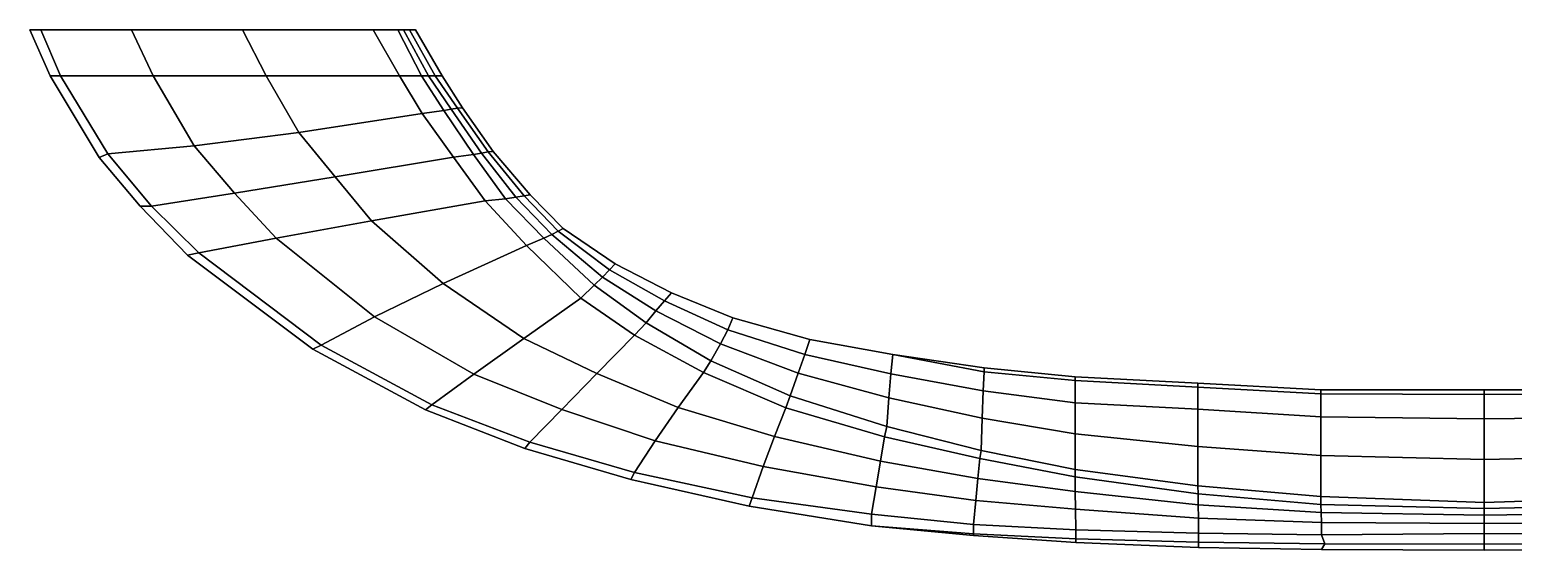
# Model space of a CAD drawing. Extents: x -77 to 78, y -28 to 0.
# Drawn here: x -77 to 1.8, y -27.6 to 0 of the extents above; entities that cross this region are included whole.
import ezdxf

# ---------------------------------------------------------------- set-up
doc = ezdxf.new("R2010")
doc.units = 0
doc.layers.add('METAL', color=5, linetype='CONTINUOUS')

msp = doc.modelspace()

# ---------------------------------------------------------------- meshes
at = {"layer": 'METAL'}
mesh = msp.add_polyface(dxfattribs=at)
corners = [(-76.41, -0.006, 0.828), (-69.984, 0, 1.883), (-69.984, -0.006, 0.828), (-68.735, 0, 2.433), (-64.99, 0, 2.965), (-58.747, 0, 3.48), (-77, -0.006, 0.286), (-75.907, -2.459, 0.32), (-75.366, -2.459, 0.828), (-76.41, -0.006, 0.828), (-73.307, -6.79, 0.307), (-72.856, -6.595, 0.891), (-71.136, -9.368, 0.336), (-70.523, -9.368, 0.978), (-70.125, -0.006, 0.286), (-77, -0.006, 0.286), (-68.61, -11.968, 0.365), (-68.015, -11.842, 1.065), (-75.907, -2.459, 0.129), (-75.907, -2.459, 0.018), (-73.307, -6.79, 0.018), (-73.307, -6.79, 0.113), (-71.136, -9.368, 0.018), (-71.136, -9.368, 0.123), (-68.61, -11.968, 0.132), (-68.61, -11.968, 0.018), (-61.955, -16.972, 0.018), (-61.955, -16.972, 0.192), (-77, -0.006, 0.286), (-77, -0.006, 0.106), (-75.907, -2.459, 0.32), (-73.307, -6.79, 0.307), (-71.136, -9.368, 0.336), (-68.61, -11.968, 0.365), (-61.955, -16.972, 0.558), (-70.125, -0.006, 0.106), (-77, -0.006, 0.106), (-71.591, -0.006, 2.353), (-70.448, -2.459, 2.336), (-64.447, -2.459, 3.533), (-65.704, -0.006, 3.57), (-71.591, -0.006, 2.353), (-75.366, -2.459, 0.828), (-76.41, -0.006, 0.828), (-68.264, -6.171, 2.386), (-62.697, -5.457, 3.569), (-72.856, -6.595, 0.891), (-68.015, -11.842, 1.065), (-63.911, -11.076, 2.519), (-66.127, -8.69, 2.453), (-70.523, -9.368, 0.978), (-65.704, -0.006, 3.57), (-77, -0.006, 0.018), (-70.125, -0.006, 0.018), (-77, -0.006, 0.018), (-76.41, -0.006, -0.793), (-69.984, -0.006, -0.793), (-69.984, 0, -1.847), (-64.99, 0, -2.93), (-68.735, 0, -2.398), (-58.747, 0, -3.444), (-77, -0.006, -0.251), (-76.41, -0.006, -0.793), (-75.366, -2.459, -0.793), (-75.907, -2.459, -0.285), (-72.856, -6.595, -0.855), (-73.307, -6.79, -0.271), (-70.523, -9.368, -0.942), (-71.136, -9.368, -0.3), (-70.125, -0.006, -0.251), (-77, -0.006, -0.251), (-68.015, -11.842, -1.029), (-68.61, -11.968, -0.329), (-75.907, -2.459, -0.093), (-73.307, -6.79, -0.077), (-71.136, -9.368, -0.087), (-68.61, -11.968, -0.097), (-61.955, -16.972, -0.156), (-77, -0.006, -0.251), (-75.907, -2.459, -0.285), (-77, -0.006, -0.07), (-73.307, -6.79, -0.271), (-71.136, -9.368, -0.3), (-77, -0.006, -0.07), (-70.125, -0.006, -0.07), (-68.61, -11.968, -0.329), (-71.591, -0.006, -2.317), (-70.448, -2.459, -2.3), (-71.591, -0.006, -2.317), (-65.704, -0.006, -3.534), (-64.447, -2.459, -3.497), (-75.366, -2.459, -0.793), (-76.41, -0.006, -0.793), (-68.264, -6.171, -2.35), (-62.697, -5.457, -3.533), (-72.856, -6.595, -0.855), (-68.015, -11.842, -1.029), (-70.523, -9.368, -0.942), (-66.127, -8.69, -2.417), (-63.911, -11.076, -2.484), (-65.704, -0.006, -3.534)]
mesh.append_faces([[corners[k] for k in face] for face in [(0, 1, 2, 2), (1, 3, 4, 5), (6, 7, 8, 9), (7, 10, 11, 8), (10, 12, 13, 11), (14, 15, 0, 2), (12, 16, 17, 13), (18, 19, 20, 21), (21, 20, 22, 23), (24, 25, 26, 27), (28, 29, 18, 30), (30, 18, 21, 31), (31, 21, 23, 32), (33, 24, 27, 34), (14, 35, 36, 15), (32, 23, 24, 33), (3, 1, 0, 37), (38, 39, 40, 41), (42, 38, 41, 43), (44, 45, 39, 38), (46, 44, 38, 42), (47, 48, 49, 50), (4, 3, 37, 51), (50, 49, 44, 46), (18, 29, 52, 19), (36, 35, 53, 54), (24, 23, 22, 25), (55, 56, 57, 57), (58, 59, 57, 60), (61, 62, 63, 64), (64, 63, 65, 66), (66, 65, 67, 68), (69, 56, 55, 70), (68, 67, 71, 72), (73, 74, 20, 19), (74, 75, 22, 20), (76, 77, 26, 25), (78, 79, 73, 80), (79, 81, 74, 73), (81, 82, 75, 74), (69, 70, 83, 84), (82, 85, 76, 75), (59, 86, 55, 57), (87, 88, 89, 90), (91, 92, 88, 87), (93, 87, 90, 94), (95, 91, 87, 93), (96, 97, 98, 99), (58, 100, 86, 59), (97, 95, 93, 98), (73, 19, 52, 80), (83, 54, 53, 84), (76, 25, 22, 75)]])
mesh = msp.add_polyface(dxfattribs=at)
corners = [(-57.452, -0.006, 4.681), (-58.747, -0.006, 4.481), (-57.362, -2.459, 4.42), (-56.182, -2.459, 4.613), (-69.984, 0, 1.883), (-58.747, 0, 2.262), (-58.747, -0.006, 0.828), (-69.984, -0.006, 0.828), (-56.818, 0, 2.329), (-56.502, -0.006, 0.828), (-58.747, 0, 3.48), (-57.452, -0.006, 4.681), (-56.182, -2.459, 4.613), (-55.817, -2.443, 3.568), (-57.135, 0, 3.613), (-57.135, 0, 3.613), (-58.747, -0.006, 4.481), (-57.452, -0.006, 4.681), (-58.768, -0.006, 0.286), (-70.125, -0.006, 0.286), (-68.61, -11.968, 0.365), (-61.955, -16.972, 0.558), (-61.521, -16.757, 1.291), (-68.015, -11.842, 1.065), (-55.981, -20.191, 0.902), (-55.64, -19.918, 1.672), (-56.502, -0.006, 0.286), (-56.502, -0.006, 0.106), (-56.502, -0.006, 0.018), (-58.768, -0.006, 0.018), (-58.768, -0.006, 0.106), (-70.125, -0.006, 0.106), (-61.955, -16.972, 0.558), (-61.955, -16.972, 0.192), (-55.981, -20.191, 0.312), (-55.981, -20.191, 0.902), (-64.447, -2.459, 3.533), (-65.704, -0.006, 3.57), (-62.697, -5.457, 3.569), (-56.152, -4.453, 4.438), (-58.845, -10.156, 3.652), (-52.814, -9.083, 4.464), (-54.483, -6.768, 4.451), (-60.78, -7.823, 3.611), (-63.911, -11.076, 2.519), (-66.127, -8.69, 2.453), (-58.677, -15.246, 2.711), (-55.042, -13.478, 3.797), (-61.521, -16.757, 1.291), (-68.015, -11.842, 1.065), (-55.64, -19.918, 1.672), (-53.403, -18.286, 3.009), (-64.99, 0, 2.965), (-65.704, -0.006, 3.57), (-68.264, -6.171, 2.386), (-70.125, -0.006, 0.018), (-61.955, -16.972, 0.018), (-55.981, -20.191, 0.018), (-57.452, -0.006, -4.646), (-56.182, -2.459, -4.577), (-57.362, -2.459, -4.384), (-58.747, -0.006, -4.445), (-69.984, 0, -1.847), (-69.984, -0.006, -0.793), (-58.747, -0.006, -0.793), (-58.747, 0, -2.226), (-56.502, -0.006, -0.793), (-56.818, 0, -2.293), (-58.747, 0, -3.444), (-57.135, 0, -3.577), (-58.747, -0.006, -4.445), (-57.452, -0.006, -4.646), (-58.768, -0.006, -0.251), (-70.125, -0.006, -0.251), (-68.61, -11.968, -0.329), (-68.015, -11.842, -1.029), (-61.521, -16.757, -1.255), (-61.955, -16.972, -0.522), (-55.64, -19.918, -1.636), (-55.981, -20.191, -0.867), (-56.502, -0.006, -0.251), (-56.502, -0.006, -0.07), (-58.768, -0.006, -0.07), (-70.125, -0.006, -0.07), (-68.61, -11.968, -0.329), (-61.955, -16.972, -0.522), (-61.955, -16.972, -0.156), (-68.61, -11.968, -0.097), (-55.981, -20.191, -0.867), (-55.981, -20.191, -0.276), (-64.447, -2.459, -3.497), (-65.704, -0.006, -3.534), (-62.697, -5.457, -3.533), (-56.152, -4.453, -4.403), (-58.845, -10.156, -3.617), (-60.78, -7.823, -3.575), (-54.483, -6.768, -4.416), (-52.814, -9.083, -4.428), (-63.911, -11.076, -2.484), (-66.127, -8.69, -2.417), (-58.677, -15.246, -2.676), (-55.042, -13.478, -3.761), (-61.521, -16.757, -1.255), (-68.015, -11.842, -1.029), (-55.64, -19.918, -1.636), (-53.403, -18.286, -2.973), (-65.704, -0.006, -3.534), (-64.99, 0, -2.93), (-68.264, -6.171, -2.35)]
mesh.append_faces([[corners[k] for k in face] for face in [(0, 1, 2, 3), (4, 5, 6, 7), (5, 8, 9, 6), (5, 4, 10, 10), (11, 12, 13, 14), (10, 15, 8, 5), (16, 17, 15, 10), (18, 19, 7, 6), (20, 21, 22, 23), (21, 24, 25, 22), (26, 18, 6, 9), (27, 28, 29, 30), (18, 30, 31, 19), (32, 33, 34, 35), (26, 27, 30, 18), (36, 2, 1, 37), (38, 39, 2, 36), (40, 41, 42, 43), (43, 42, 39, 38), (44, 40, 43, 45), (46, 47, 40, 44), (48, 46, 44, 49), (50, 51, 46, 48), (10, 52, 53, 16), (45, 43, 38, 54), (31, 30, 29, 55), (34, 33, 56, 57), (58, 59, 60, 61), (62, 63, 64, 65), (65, 64, 66, 67), (65, 68, 62, 62), (68, 65, 67, 69), (70, 68, 69, 71), (72, 64, 63, 73), (74, 75, 76, 77), (77, 76, 78, 79), (80, 66, 64, 72), (81, 82, 29, 28), (72, 73, 83, 82), (84, 85, 86, 87), (85, 88, 89, 86), (80, 72, 82, 81), (90, 91, 61, 60), (92, 90, 60, 93), (94, 95, 96, 97), (95, 92, 93, 96), (98, 99, 95, 94), (100, 98, 94, 101), (102, 103, 98, 100), (104, 102, 100, 105), (68, 70, 106, 107), (99, 108, 92, 95), (83, 55, 29, 82), (89, 57, 56, 86)]])
mesh = msp.add_polyface(dxfattribs=at)
corners = [(-56.182, -2.459, 4.613), (-57.362, -2.459, 4.42), (-56.152, -4.453, 4.438), (-55.007, -4.298, 4.627), (-54.483, -6.768, 4.451), (-53.429, -6.63, 4.632), (-52.814, -9.083, 4.464), (-51.727, -8.981, 4.637), (-56.818, 0, 2.329), (-55.453, -2.443, 2.306), (-55.088, -2.459, 0.966), (-56.502, -0.006, 0.828), (-54.275, -4.171, 2.469), (-54.016, -4.149, 1.065), (-52.652, -6.493, 2.47), (-52.383, -6.464, 1.065), (-50.742, -8.831, 2.472), (-50.421, -8.779, 1.065), (-57.135, 0, 3.613), (-55.817, -2.443, 3.568), (-54.605, -4.22, 3.656), (-56.182, -2.459, 4.613), (-55.007, -4.298, 4.627), (-53, -6.549, 3.659), (-53.429, -6.63, 4.632), (-51.177, -8.898, 3.662), (-51.727, -8.981, 4.637), (-55.088, -2.459, 0.286), (-56.502, -0.006, 0.286), (-54.016, -4.149, 0.365), (-52.383, -6.464, 0.365), (-50.421, -8.779, 0.365), (-52.383, -6.464, 0.132), (-52.383, -6.464, 0.018), (-54.016, -4.149, 0.018), (-54.016, -4.149, 0.132), (-55.088, -2.459, 0.106), (-56.502, -0.006, 0.106), (-50.421, -8.779, 0.132), (-55.088, -2.459, 0.018), (-56.502, -0.006, 0.018), (-50.421, -8.779, 0.018), (-56.182, -2.459, -4.577), (-55.007, -4.298, -4.592), (-56.152, -4.453, -4.403), (-57.362, -2.459, -4.384), (-53.429, -6.63, -4.596), (-54.483, -6.768, -4.416), (-51.727, -8.981, -4.601), (-52.814, -9.083, -4.428), (-56.818, 0, -2.293), (-56.502, -0.006, -0.793), (-55.088, -2.459, -0.93), (-55.453, -2.443, -2.27), (-54.016, -4.149, -1.029), (-54.275, -4.171, -2.433), (-52.383, -6.464, -1.029), (-52.652, -6.493, -2.434), (-50.421, -8.779, -1.029), (-50.742, -8.831, -2.436), (-57.135, 0, -3.577), (-55.817, -2.443, -3.532), (-57.452, -0.006, -4.646), (-56.182, -2.459, -4.577), (-54.605, -4.22, -3.62), (-55.007, -4.298, -4.592), (-53, -6.549, -3.623), (-53.429, -6.63, -4.596), (-51.177, -8.898, -3.626), (-51.727, -8.981, -4.601), (-55.088, -2.459, -0.251), (-56.502, -0.006, -0.251), (-54.016, -4.149, -0.329), (-52.383, -6.464, -0.329), (-50.421, -8.779, -0.329), (-52.383, -6.464, -0.097), (-54.016, -4.149, -0.097), (-56.502, -0.006, -0.07), (-55.088, -2.459, -0.07), (-48.662, -10.557, -0.329), (-50.421, -8.779, -0.097), (-48.662, -10.557, -0.097)]
mesh.append_faces([[corners[k] for k in face] for face in [(0, 1, 2, 3), (3, 2, 4, 5), (5, 4, 6, 7), (8, 9, 10, 11), (9, 12, 13, 10), (12, 14, 15, 13), (14, 16, 17, 15), (18, 19, 9, 8), (19, 20, 12, 9), (21, 22, 20, 19), (20, 23, 14, 12), (22, 24, 23, 20), (23, 25, 16, 14), (24, 26, 25, 23), (27, 28, 11, 10), (29, 27, 10, 13), (30, 29, 13, 15), (31, 30, 15, 17), (32, 33, 34, 35), (27, 36, 37, 28), (35, 36, 27, 29), (30, 32, 35, 29), (31, 38, 32, 30), (37, 36, 39, 40), (36, 35, 34, 39), (32, 38, 41, 33), (42, 43, 44, 45), (43, 46, 47, 44), (46, 48, 49, 47), (50, 51, 52, 53), (53, 52, 54, 55), (55, 54, 56, 57), (57, 56, 58, 59), (60, 50, 53, 61), (62, 60, 61, 63), (61, 53, 55, 64), (63, 61, 64, 65), (64, 55, 57, 66), (65, 64, 66, 67), (66, 57, 59, 68), (67, 66, 68, 69), (70, 52, 51, 71), (72, 54, 52, 70), (73, 56, 54, 72), (74, 58, 56, 73), (75, 76, 34, 33), (70, 71, 77, 78), (76, 72, 70, 78), (73, 72, 76, 75), (79, 74, 80, 81), (74, 73, 75, 80), (77, 40, 39, 78), (78, 39, 34, 76), (75, 33, 41, 80)]])
mesh = msp.add_polyface(dxfattribs=at)
corners = [(-51.727, -8.981, 4.637), (-52.814, -9.083, 4.464), (-50.616, -11.454, 4.546), (-49.693, -11.075, 4.7), (-47.716, -14.257, 4.647), (-47.009, -13.574, 4.772), (-50.742, -8.831, 2.472), (-48.926, -10.703, 2.493), (-48.662, -10.557, 1.065), (-50.421, -8.779, 1.065), (-46.203, -12.757, 2.517), (-45.903, -12.43, 1.065), (-51.177, -8.898, 3.662), (-49.27, -10.876, 3.705), (-51.727, -8.981, 4.637), (-49.693, -11.075, 4.7), (-46.572, -13.139, 3.753), (-47.009, -13.574, 4.772), (-55.981, -20.191, 0.902), (-50.691, -22.238, 1.353), (-50.438, -21.912, 1.984), (-55.64, -19.918, 1.672), (-48.662, -10.557, 0.365), (-50.421, -8.779, 0.365), (-45.903, -12.43, 0.365), (-45.07, -23.879, 1.571), (-44.869, -23.521, 2.331), (-55.981, -20.191, 0.312), (-55.981, -20.191, 0.018), (-50.691, -22.238, 0.018), (-50.691, -22.238, 0.461), (-48.662, -10.557, 0.132), (-48.662, -10.557, 0.018), (-50.421, -8.779, 0.018), (-50.421, -8.779, 0.132), (-55.981, -20.191, 0.902), (-50.691, -22.238, 1.353), (-45.903, -12.43, 0.132), (-45.07, -23.879, 0.534), (-45.07, -23.879, 1.571), (-55.042, -13.478, 3.797), (-58.845, -10.156, 3.652), (-50.761, -16.399, 4.001), (-46.88, -18.266, 4.129), (-44.875, -16.225, 4.657), (-53.403, -18.286, 3.009), (-58.677, -15.246, 2.711), (-48.734, -20.162, 3.238), (-50.438, -21.912, 1.984), (-55.64, -19.918, 1.672), (-44.869, -23.521, 2.331), (-43.772, -21.834, 3.496), (-45.903, -12.43, 0.018), (-45.07, -23.879, 0.018), (-51.727, -8.981, -4.601), (-49.693, -11.075, -4.664), (-50.616, -11.454, -4.51), (-52.814, -9.083, -4.428), (-47.009, -13.574, -4.737), (-47.716, -14.257, -4.611), (-50.742, -8.831, -2.436), (-50.421, -8.779, -1.029), (-48.662, -10.557, -1.029), (-48.926, -10.703, -2.457), (-45.903, -12.43, -1.029), (-46.203, -12.757, -2.481), (-51.177, -8.898, -3.626), (-49.27, -10.876, -3.669), (-51.727, -8.981, -4.601), (-49.693, -11.075, -4.664), (-46.572, -13.139, -3.717), (-47.009, -13.574, -4.737), (-55.981, -20.191, -0.867), (-55.64, -19.918, -1.636), (-50.438, -21.912, -1.948), (-50.691, -22.238, -1.317), (-48.662, -10.557, -0.329), (-50.421, -8.779, -0.329), (-45.903, -12.43, -0.329), (-44.869, -23.521, -2.295), (-45.07, -23.879, -1.535), (-55.981, -20.191, -0.276), (-50.691, -22.238, -0.425), (-48.662, -10.557, -0.097), (-50.421, -8.779, -0.097), (-55.981, -20.191, -0.867), (-50.691, -22.238, -1.317), (-45.903, -12.43, -0.097), (-45.07, -23.879, -1.535), (-45.07, -23.879, -0.498), (-55.042, -13.478, -3.761), (-58.845, -10.156, -3.617), (-50.761, -16.399, -3.965), (-46.88, -18.266, -4.093), (-44.875, -16.225, -4.622), (-53.403, -18.286, -2.973), (-58.677, -15.246, -2.676), (-48.734, -20.162, -3.202), (-50.438, -21.912, -1.948), (-55.64, -19.918, -1.636), (-44.869, -23.521, -2.295), (-43.772, -21.834, -3.46)]
mesh.append_faces([[corners[k] for k in face] for face in [(0, 1, 2, 3), (3, 2, 4, 5), (6, 7, 8, 9), (7, 10, 11, 8), (12, 13, 7, 6), (14, 15, 13, 12), (13, 16, 10, 7), (15, 17, 16, 13), (18, 19, 20, 21), (22, 23, 9, 8), (24, 22, 8, 11), (19, 25, 26, 20), (27, 28, 29, 30), (31, 32, 33, 34), (35, 27, 30, 36), (22, 31, 34, 23), (24, 37, 31, 22), (36, 30, 38, 39), (40, 2, 1, 41), (42, 4, 2, 40), (43, 44, 4, 42), (45, 42, 40, 46), (47, 43, 42, 45), (48, 47, 45, 49), (50, 51, 47, 48), (31, 37, 52, 32), (38, 30, 29, 53), (54, 55, 56, 57), (55, 58, 59, 56), (60, 61, 62, 63), (63, 62, 64, 65), (66, 60, 63, 67), (68, 66, 67, 69), (67, 63, 65, 70), (69, 67, 70, 71), (72, 73, 74, 75), (76, 62, 61, 77), (78, 64, 62, 76), (75, 74, 79, 80), (81, 82, 29, 28), (83, 84, 33, 32), (85, 86, 82, 81), (78, 76, 83, 87), (86, 88, 89, 82), (90, 91, 57, 56), (92, 90, 56, 59), (93, 92, 59, 94), (95, 96, 90, 92), (97, 95, 92, 93), (98, 99, 95, 97), (100, 98, 97, 101), (83, 32, 52, 87), (89, 53, 29, 82)]])
mesh = msp.add_polyface(dxfattribs=at)
corners = [(-47.009, -13.574, 4.772), (-47.716, -14.257, 4.647), (-44.875, -16.225, 4.657), (-44.263, -15.566, 4.749), (-40.812, -17.579, 4.749), (-41.208, -18.198, 4.71), (-36.843, -20.074, 4.791), (-36.607, -19.441, 4.794), (-46.203, -12.757, 2.517), (-43.285, -14.392, 2.509), (-42.906, -13.973, 1.065), (-45.903, -12.43, 1.065), (-39.913, -15.931, 2.509), (-35.835, -17.243, 2.605), (-35.568, -16.445, 1.059), (-39.65, -15.3, 1.065), (-46.572, -13.139, 3.753), (-43.737, -14.923, 3.737), (-47.009, -13.574, 4.772), (-44.263, -15.566, 4.749), (-40.3, -16.691, 3.737), (-36.181, -18.242, 3.85), (-40.812, -17.579, 4.749), (-36.607, -19.441, 4.794), (-45.07, -23.879, 1.571), (-38.791, -25.296, 2.007), (-38.629, -24.864, 2.814), (-44.869, -23.521, 2.331), (-39.65, -15.3, 0.365), (-42.906, -13.973, 0.465), (-39.65, -15.3, 1.065), (-45.903, -12.43, 0.365), (-35.568, -16.445, 0.335), (-35.568, -16.445, 1.059), (-45.07, -23.879, 0.534), (-45.07, -23.879, 0.018), (-38.791, -25.296, 0.018), (-38.791, -25.296, 0.679), (-39.65, -15.3, 0.132), (-39.65, -15.3, 0.018), (-42.906, -13.973, 0.018), (-42.906, -13.973, 0.166), (-45.07, -23.879, 1.571), (-38.791, -25.296, 2.007), (-45.903, -12.43, 0.132), (-37.438, -21.608, 4.453), (-42.552, -20.06, 4.289), (-46.88, -18.266, 4.129), (-38.033, -23.205, 3.794), (-43.772, -21.834, 3.496), (-38.629, -24.864, 2.814), (-44.869, -23.521, 2.331), (-48.734, -20.162, 3.238), (-45.903, -12.43, 0.018), (-47.009, -13.574, -4.737), (-44.263, -15.566, -4.713), (-44.875, -16.225, -4.622), (-47.716, -14.257, -4.611), (-40.812, -17.579, -4.713), (-36.607, -19.441, -4.758), (-36.843, -20.074, -4.755), (-41.208, -18.198, -4.675), (-46.203, -12.757, -2.481), (-45.903, -12.43, -1.029), (-42.906, -13.973, -1.029), (-43.285, -14.392, -2.474), (-39.913, -15.931, -2.474), (-39.65, -15.3, -1.029), (-35.568, -16.445, -1.024), (-35.835, -17.243, -2.569), (-46.572, -13.139, -3.717), (-43.737, -14.923, -3.701), (-47.009, -13.574, -4.737), (-44.263, -15.566, -4.713), (-40.3, -16.691, -3.701), (-36.181, -18.242, -3.814), (-40.812, -17.579, -4.713), (-36.607, -19.441, -4.758), (-45.07, -23.879, -1.535), (-44.869, -23.521, -2.295), (-38.629, -24.864, -2.778), (-38.791, -25.296, -1.971), (-39.65, -15.3, -0.329), (-39.65, -15.3, -1.029), (-42.906, -13.973, -0.429), (-45.903, -12.43, -0.329), (-45.07, -23.879, -0.498), (-38.791, -25.296, -0.643), (-39.65, -15.3, -0.097), (-42.906, -13.973, -0.13), (-45.07, -23.879, -1.535), (-38.791, -25.296, -1.971), (-45.903, -12.43, -0.097), (-37.438, -21.608, -4.417), (-42.552, -20.06, -4.254), (-46.88, -18.266, -4.093), (-38.033, -23.205, -3.758), (-43.772, -21.834, -3.46), (-38.629, -24.864, -2.778), (-44.869, -23.521, -2.295), (-48.734, -20.162, -3.202)]
mesh.append_faces([[corners[k] for k in face] for face in [(0, 1, 2, 3), (4, 5, 6, 7), (3, 2, 5, 4), (8, 9, 10, 11), (12, 13, 14, 15), (9, 12, 15, 10), (16, 17, 9, 8), (18, 19, 17, 16), (20, 21, 13, 12), (22, 23, 21, 20), (17, 20, 12, 9), (19, 22, 20, 17), (24, 25, 26, 27), (28, 29, 10, 30), (29, 31, 11, 10), (32, 28, 30, 33), (34, 35, 36, 37), (38, 39, 40, 41), (42, 34, 37, 43), (28, 38, 41, 29), (29, 41, 44, 31), (45, 6, 5, 46), (46, 5, 2, 47), (48, 45, 46, 49), (50, 48, 49, 51), (49, 46, 47, 52), (44, 41, 40, 53), (54, 55, 56, 57), (58, 59, 60, 61), (55, 58, 61, 56), (62, 63, 64, 65), (66, 67, 68, 69), (65, 64, 67, 66), (70, 62, 65, 71), (72, 70, 71, 73), (74, 66, 69, 75), (76, 74, 75, 77), (71, 65, 66, 74), (73, 71, 74, 76), (78, 79, 80, 81), (82, 83, 64, 84), (84, 64, 63, 85), (86, 87, 36, 35), (88, 89, 40, 39), (90, 91, 87, 86), (82, 84, 89, 88), (84, 85, 92, 89), (93, 94, 61, 60), (94, 95, 56, 61), (96, 97, 94, 93), (98, 99, 97, 96), (97, 100, 95, 94), (92, 53, 40, 89)]])
mesh = msp.add_polyface(dxfattribs=at)
corners = [(-26.534, -22.776, 4.974), (-26.459, -22.348, 4.954), (-31.465, -21.077, 4.853), (-31.603, -21.615, 4.91), (-36.607, -19.441, 4.794), (-36.843, -20.074, 4.791), (-31.255, -18.27, 2.667), (-26.354, -19.17, 2.701), (-26.302, -18.166, 1.125), (-31.15, -17.243, 1.065), (-35.835, -17.243, 2.605), (-35.568, -16.445, 1.059), (-31.36, -19.548, 4.222), (-26.407, -20.633, 4.458), (-26.407, -20.633, 4.458), (-31.36, -19.548, 4.222), (-36.181, -18.242, 3.85), (-36.607, -19.441, 4.794), (-32.281, -26.345, 2.427), (-26.867, -26.764, 2.786), (-26.867, -26.285, 3.586), (-32.281, -25.734, 3.298), (-31.15, -17.243, 0.365), (-35.568, -16.445, 0.335), (-35.568, -16.445, 1.059), (-31.15, -17.243, 1.065), (-26.302, -17.958, 0.637), (-38.791, -25.296, 2.007), (-38.629, -24.864, 2.814), (-31.15, -17.243, 0.132), (-31.15, -17.243, 0.018), (-35.568, -16.445, 0.018), (-35.568, -16.445, 0.076), (-26.302, -17.958, 0.253), (-26.302, -17.958, 0.018), (-32.281, -26.345, 2.427), (-32.281, -26.345, 0.82), (-26.867, -26.86, 0.939), (-26.867, -26.764, 2.786), (-39.65, -15.3, 0.132), (-39.65, -15.3, 0.365), (-38.791, -25.296, 2.007), (-38.791, -25.296, 0.679), (-26.635, -23.829, 4.696), (-31.816, -22.908, 4.617), (-37.438, -21.608, 4.453), (-26.746, -24.998, 4.233), (-32.042, -24.281, 4.08), (-26.867, -26.285, 3.586), (-32.281, -25.734, 3.298), (-38.033, -23.205, 3.794), (-38.629, -24.864, 2.814), (-32.281, -26.345, 0.018), (-26.867, -26.86, 0.018), (-39.65, -15.3, 0.018), (-38.791, -25.296, 0.018), (-26.534, -22.776, -4.938), (-31.603, -21.615, -4.874), (-31.465, -21.077, -4.817), (-26.459, -22.348, -4.919), (-36.607, -19.441, -4.758), (-36.843, -20.074, -4.755), (-31.255, -18.27, -2.631), (-31.15, -17.243, -1.029), (-26.302, -18.166, -1.089), (-26.354, -19.17, -2.665), (-35.835, -17.243, -2.569), (-35.568, -16.445, -1.024), (-31.36, -19.548, -4.186), (-26.407, -20.633, -4.422), (-31.36, -19.548, -4.186), (-26.407, -20.633, -4.422), (-36.181, -18.242, -3.814), (-36.607, -19.441, -4.758), (-32.281, -26.345, -2.391), (-32.281, -25.734, -3.263), (-26.867, -26.285, -3.551), (-26.867, -26.764, -2.75), (-31.15, -17.243, -0.329), (-31.15, -17.243, -1.029), (-35.568, -16.445, -1.024), (-35.568, -16.445, -0.299), (-39.65, -15.3, -1.029), (-39.65, -15.3, -0.329), (-38.791, -25.296, -1.971), (-38.629, -24.864, -2.778), (-31.15, -17.243, -0.097), (-35.568, -16.445, -0.04), (-32.281, -26.345, -2.391), (-26.867, -26.764, -2.75), (-26.867, -26.86, -0.904), (-32.281, -26.345, -0.784), (-39.65, -15.3, -0.097), (-38.791, -25.296, -1.971), (-38.791, -25.296, -0.643), (-26.635, -23.829, -4.66), (-31.816, -22.908, -4.581), (-37.438, -21.608, -4.417), (-26.746, -24.998, -4.197), (-32.042, -24.281, -4.044), (-26.867, -26.285, -3.551), (-32.281, -25.734, -3.263), (-38.033, -23.205, -3.758), (-38.629, -24.864, -2.778)]
mesh.append_faces([[corners[k] for k in face] for face in [(0, 1, 2, 3), (4, 5, 3, 2), (6, 7, 8, 9), (10, 6, 9, 11), (12, 13, 7, 6), (2, 1, 14, 15), (16, 12, 6, 10), (17, 2, 15, 16), (18, 19, 20, 21), (22, 23, 24, 25), (26, 22, 25, 8), (27, 18, 21, 28), (29, 30, 31, 32), (33, 34, 30, 29), (35, 36, 37, 38), (22, 29, 32, 23), (23, 32, 39, 40), (33, 29, 22, 26), (41, 42, 36, 35), (43, 0, 3, 44), (44, 3, 5, 45), (46, 43, 44, 47), (48, 46, 47, 49), (47, 44, 45, 50), (49, 47, 50, 51), (37, 36, 52, 53), (39, 32, 31, 54), (36, 42, 55, 52), (56, 57, 58, 59), (60, 58, 57, 61), (62, 63, 64, 65), (66, 67, 63, 62), (68, 62, 65, 69), (58, 70, 71, 59), (72, 66, 62, 68), (73, 72, 70, 58), (74, 75, 76, 77), (78, 79, 80, 81), (81, 80, 82, 83), (84, 85, 75, 74), (86, 87, 31, 30), (88, 89, 90, 91), (78, 81, 87, 86), (81, 83, 92, 87), (93, 88, 91, 94), (95, 96, 57, 56), (96, 97, 61, 57), (98, 99, 96, 95), (100, 101, 99, 98), (99, 102, 97, 96), (101, 103, 102, 99), (90, 53, 52, 91), (92, 54, 31, 87), (91, 52, 55, 94)]])
mesh = msp.add_polyface(dxfattribs=at)
corners = [(-21.472, -23.739, 5.036), (-14.942, -24.642, 5.016), (-14.946, -24.232, 4.968), (-21.475, -23.35, 4.929), (-26.534, -22.776, 4.974), (-26.459, -22.348, 4.954), (-21.475, -19.817, 2.692), (-14.946, -20.145, 2.985), (-14.946, -18.985, 1.1), (-21.475, -18.636, 1.125), (-26.354, -19.17, 2.701), (-26.302, -18.166, 1.125), (-21.475, -21.458, 4.506), (-14.946, -22.134, 4.525), (-14.946, -22.134, 4.525), (-21.475, -21.458, 4.506), (-26.407, -20.633, 4.458), (-26.407, -20.633, 4.458), (-21.44, -27.04, 2.954), (-14.911, -27.208, 3.178), (-14.911, -26.745, 4.027), (-21.44, -26.556, 3.832), (-21.475, -18.428, 0.637), (-26.302, -17.958, 0.637), (-14.946, -18.777, 0.629), (-26.867, -26.764, 2.786), (-26.867, -26.285, 3.586), (-21.44, -27.228, 0.995), (-21.44, -27.228, 0.018), (-14.911, -27.502, 0.018), (-14.911, -27.502, 1.097), (-14.946, -18.777, 0.25), (-14.946, -18.777, 0.018), (-21.475, -18.428, 0.018), (-21.475, -18.428, 0.253), (-26.867, -26.86, 0.939), (-26.867, -26.86, 0.018), (-21.44, -27.04, 2.954), (-14.911, -27.208, 3.178), (-21.475, -18.428, 0.637), (-26.302, -17.958, 0.253), (-14.946, -18.777, 0.629), (-26.867, -26.764, 2.786), (-21.459, -24.529, 4.766), (-21.472, -23.739, 5.036), (-26.635, -23.829, 4.696), (-14.93, -25.234, 4.805), (-14.942, -24.642, 5.016), (-21.449, -25.468, 4.365), (-26.746, -24.998, 4.233), (-21.44, -26.556, 3.832), (-26.867, -26.285, 3.586), (-14.92, -25.935, 4.475), (-14.911, -26.745, 4.027), (-26.302, -17.958, 0.018), (-21.472, -23.739, -5), (-21.475, -23.35, -4.893), (-14.946, -24.232, -4.932), (-14.942, -24.642, -4.98), (-26.534, -22.776, -4.938), (-26.459, -22.348, -4.919), (-21.475, -19.817, -2.657), (-21.475, -18.636, -1.089), (-14.946, -18.985, -1.064), (-14.946, -20.145, -2.949), (-26.354, -19.17, -2.665), (-26.302, -18.166, -1.089), (-21.475, -21.458, -4.47), (-14.946, -22.134, -4.489), (-21.475, -21.458, -4.47), (-14.946, -22.134, -4.489), (-26.407, -20.633, -4.422), (-26.407, -20.633, -4.422), (-21.44, -27.04, -2.918), (-21.44, -26.556, -3.797), (-14.911, -26.745, -3.991), (-14.911, -27.208, -3.142), (-21.475, -18.428, -0.602), (-26.302, -17.958, -0.602), (-31.15, -17.243, -1.029), (-31.15, -17.243, -0.329), (-14.946, -18.777, -0.593), (-26.867, -26.764, -2.75), (-26.867, -26.285, -3.551), (-26.302, -17.958, -0.217), (-31.15, -17.243, -0.097), (-31.15, -17.243, 0.018), (-14.946, -18.777, -0.214), (-21.475, -18.428, -0.217), (-26.867, -26.86, -0.904), (-21.44, -27.228, -0.959), (-21.475, -18.428, -0.602), (-14.946, -18.777, -0.593), (-26.867, -26.764, -2.75), (-21.44, -27.04, -2.918), (-21.459, -24.529, -4.731), (-26.635, -23.829, -4.66), (-21.472, -23.739, -5), (-14.93, -25.234, -4.769), (-14.942, -24.642, -4.98), (-21.449, -25.468, -4.329), (-26.746, -24.998, -4.197), (-21.44, -26.556, -3.797), (-26.867, -26.285, -3.551), (-14.92, -25.935, -4.439), (-14.911, -26.745, -3.991)]
mesh.append_faces([[corners[k] for k in face] for face in [(0, 1, 2, 3), (4, 0, 3, 5), (6, 7, 8, 9), (10, 6, 9, 11), (12, 13, 7, 6), (3, 2, 14, 15), (16, 12, 6, 10), (5, 3, 15, 17), (18, 19, 20, 21), (22, 23, 11, 9), (24, 22, 9, 8), (25, 18, 21, 26), (27, 28, 29, 30), (31, 32, 33, 34), (35, 36, 28, 27), (37, 27, 30, 38), (39, 34, 40, 23), (41, 31, 34, 39), (42, 35, 27, 37), (43, 44, 4, 45), (46, 47, 44, 43), (48, 43, 45, 49), (50, 48, 49, 51), (52, 46, 43, 48), (53, 52, 48, 50), (40, 34, 33, 54), (55, 56, 57, 58), (59, 60, 56, 55), (61, 62, 63, 64), (65, 66, 62, 61), (67, 61, 64, 68), (56, 69, 70, 57), (71, 65, 61, 67), (60, 72, 69, 56), (73, 74, 75, 76), (77, 62, 66, 78), (78, 66, 79, 80), (81, 63, 62, 77), (82, 83, 74, 73), (84, 85, 86, 54), (87, 88, 33, 32), (89, 90, 28, 36), (91, 78, 84, 88), (84, 78, 80, 85), (92, 91, 88, 87), (93, 94, 90, 89), (95, 96, 59, 97), (98, 95, 97, 99), (100, 101, 96, 95), (102, 103, 101, 100), (104, 100, 95, 98), (105, 102, 100, 104), (84, 54, 33, 88)]])
mesh = msp.add_polyface(dxfattribs=at)
corners = [(-8.416, -24.783, 5.007), (-8.413, -25.216, 4.996), (0.26, -25.421, 5.014), (0.26, -25.105, 4.987), (-14.946, -24.232, 4.968), (-14.942, -24.642, 5.016), (-8.416, -20.562, 3.013), (0.26, -20.669, 3.006), (0.26, -19.367, 1.088), (-8.416, -19.334, 1.1), (-14.946, -20.145, 2.985), (-14.946, -18.985, 1.1), (-8.416, -22.618, 4.566), (0.26, -22.833, 4.553), (0.26, -20.669, 3.006), (-8.416, -20.562, 3.013), (0.26, -22.833, 4.553), (-8.416, -22.618, 4.566), (-14.946, -22.134, 4.525), (-14.946, -22.134, 4.525), (-8.211, -27.305, 3.352), (0.26, -27.323, 3.443), (0.26, -26.763, 4.374), (-8.381, -26.819, 4.209), (0.26, -19.126, 0.671), (-8.416, -19.126, 0.629), (-14.911, -27.208, 3.178), (-14.911, -26.745, 4.027), (-14.946, -18.777, 0.629), (-8.381, -27.608, 1.145), (-8.381, -27.608, 0.018), (0.26, -27.648, 0.018), (0.26, -27.648, 1.159), (0.26, -19.126, 0.264), (0.26, -19.126, 0.018), (-8.416, -19.126, 0.018), (-8.416, -19.126, 0.25), (-14.911, -27.502, 1.097), (-14.911, -27.502, 0.018), (-8.211, -27.305, 3.352), (0.26, -27.323, 3.443), (0.26, -19.126, 0.671), (-8.416, -19.126, 0.629), (-14.911, -27.208, 3.178), (-14.946, -18.777, 0.25), (-14.946, -18.777, 0.629), (-8.4, -25.633, 4.842), (-8.413, -25.216, 4.996), (-14.942, -24.642, 5.016), (-14.93, -25.234, 4.805), (0.26, -25.778, 4.905), (0.26, -25.421, 5.014), (-8.39, -26.168, 4.579), (-14.92, -25.935, 4.475), (-8.381, -26.819, 4.209), (-14.911, -26.745, 4.027), (0.26, -26.225, 4.691), (0.26, -26.763, 4.374), (-14.946, -18.777, 0.018), (-8.416, -24.783, -4.971), (0.26, -25.105, -4.951), (0.26, -25.421, -4.978), (-8.413, -25.216, -4.96), (-14.942, -24.642, -4.98), (-14.946, -24.232, -4.932), (-8.416, -20.562, -2.977), (-8.416, -19.334, -1.064), (0.26, -19.367, -1.052), (0.26, -20.669, -2.971), (-14.946, -20.145, -2.949), (-14.946, -18.985, -1.064), (-8.416, -22.618, -4.531), (-8.416, -20.562, -2.977), (0.26, -20.669, -2.971), (0.26, -22.833, -4.517), (-8.416, -22.618, -4.531), (0.26, -22.833, -4.517), (-14.946, -22.134, -4.489), (-14.946, -22.134, -4.489), (-8.211, -27.305, -3.316), (-8.381, -26.819, -4.173), (0.26, -26.763, -4.338), (0.26, -27.323, -3.408), (0.26, -19.126, -0.635), (-8.416, -19.126, -0.593), (-14.911, -27.208, -3.142), (-14.911, -26.745, -3.991), (-14.946, -18.777, -0.593), (-21.44, -27.228, -0.959), (-14.911, -27.502, -1.061), (-21.44, -27.228, 0.018), (-8.381, -27.608, -1.109), (0.26, -27.648, -1.124), (0.26, -19.126, -0.228), (-8.416, -19.126, -0.214), (-21.44, -27.04, -2.918), (-14.911, -27.208, -3.142), (-8.211, -27.305, -3.316), (0.26, -27.323, -3.408), (0.26, -19.126, -0.635), (-8.416, -19.126, -0.593), (-14.946, -18.777, -0.593), (-14.946, -18.777, -0.214), (-8.4, -25.633, -4.806), (-14.93, -25.234, -4.769), (-14.942, -24.642, -4.98), (-8.413, -25.216, -4.96), (0.26, -25.778, -4.869), (0.26, -25.421, -4.978), (-8.39, -26.168, -4.543), (-14.92, -25.935, -4.439), (-8.381, -26.819, -4.173), (-14.911, -26.745, -3.991), (0.26, -26.225, -4.656), (0.26, -26.763, -4.338)]
mesh.append_faces([[corners[k] for k in face] for face in [(0, 1, 2, 3), (0, 4, 5, 1), (6, 7, 8, 9), (10, 6, 9, 11), (12, 13, 14, 15), (0, 3, 16, 17), (18, 12, 15, 10), (4, 0, 17, 19), (20, 21, 22, 23), (24, 25, 9, 8), (26, 20, 23, 27), (25, 28, 11, 9), (29, 30, 31, 32), (33, 34, 35, 36), (37, 38, 30, 29), (39, 29, 32, 40), (41, 33, 36, 42), (43, 37, 29, 39), (42, 36, 44, 45), (46, 47, 48, 49), (50, 51, 47, 46), (52, 46, 49, 53), (54, 52, 53, 55), (56, 50, 46, 52), (57, 56, 52, 54), (44, 36, 35, 58), (59, 60, 61, 62), (59, 62, 63, 64), (65, 66, 67, 68), (69, 70, 66, 65), (71, 72, 73, 74), (59, 75, 76, 60), (77, 69, 72, 71), (64, 78, 75, 59), (79, 80, 81, 82), (83, 67, 66, 84), (85, 86, 80, 79), (84, 66, 70, 87), (88, 89, 38, 90), (91, 92, 31, 30), (93, 94, 35, 34), (89, 91, 30, 38), (95, 96, 89, 88), (97, 98, 92, 91), (99, 100, 94, 93), (96, 97, 91, 89), (100, 101, 102, 94), (103, 104, 105, 106), (107, 103, 106, 108), (109, 110, 104, 103), (111, 112, 110, 109), (113, 109, 103, 107), (114, 111, 109, 113), (102, 58, 35, 94)]])
mesh = msp.add_polyface(dxfattribs=at)
corners = [(9.937, -24.783, 5.007), (0.26, -25.105, 4.987), (0.26, -25.421, 5.014), (9.934, -25.216, 4.996), (15.463, -24.642, 5.016), (15.467, -24.232, 4.968), (9.937, -20.562, 3.013), (9.937, -19.334, 1.1), (0.26, -19.367, 1.088), (0.26, -20.669, 3.006), (15.467, -20.145, 2.985), (15.467, -18.985, 1.1), (9.937, -22.618, 4.566), (9.937, -20.562, 3.013), (0.26, -20.669, 3.006), (0.26, -22.833, 4.553), (9.937, -22.618, 4.566), (0.26, -22.833, 4.553), (15.467, -22.134, 4.525), (15.467, -22.134, 4.525), (9.732, -27.305, 3.352), (9.902, -26.819, 4.209), (0.26, -26.763, 4.374), (0.26, -27.323, 3.443), (0.26, -19.126, 0.671), (9.937, -19.126, 0.629), (15.432, -27.208, 3.178), (15.432, -26.745, 4.027), (15.467, -18.777, 0.629), (0.26, -27.648, 0.018), (9.902, -27.608, 0.018), (9.902, -27.608, 1.145), (0.26, -27.648, 1.159), (9.937, -19.126, 0.018), (0.26, -19.126, 0.018), (0.26, -19.126, 0.264), (9.937, -19.126, 0.25), (15.432, -27.502, 0.018), (15.432, -27.502, 1.097), (9.732, -27.305, 3.352), (0.26, -27.323, 3.443), (0.26, -19.126, 0.671), (9.937, -19.126, 0.629), (15.432, -27.208, 3.178), (15.467, -18.777, 0.629), (15.467, -18.777, 0.25), (15.451, -25.234, 4.805), (15.463, -24.642, 5.016), (9.934, -25.216, 4.996), (9.921, -25.633, 4.842), (0.26, -25.421, 5.014), (0.26, -25.778, 4.905), (15.441, -25.935, 4.475), (9.911, -26.168, 4.579), (15.432, -26.745, 4.027), (9.902, -26.819, 4.209), (0.26, -26.225, 4.691), (0.26, -26.763, 4.374), (15.467, -18.777, 0.018), (9.937, -24.783, -4.971), (9.934, -25.216, -4.96), (0.26, -25.421, -4.978), (0.26, -25.105, -4.951), (15.467, -24.232, -4.932), (15.463, -24.642, -4.98), (9.937, -20.562, -2.977), (0.26, -20.669, -2.971), (0.26, -19.367, -1.052), (9.937, -19.334, -1.064), (15.467, -20.145, -2.949), (15.467, -18.985, -1.064), (9.937, -22.618, -4.531), (0.26, -22.833, -4.517), (0.26, -20.669, -2.971), (9.937, -20.562, -2.977), (0.26, -22.833, -4.517), (9.937, -22.618, -4.531), (15.467, -22.134, -4.489), (15.467, -22.134, -4.489), (9.732, -27.305, -3.316), (0.26, -27.323, -3.408), (0.26, -26.763, -4.338), (9.902, -26.819, -4.173), (0.26, -19.126, -0.635), (9.937, -19.126, -0.593), (15.432, -27.208, -3.142), (15.432, -26.745, -3.991), (15.467, -18.777, -0.593), (15.432, -27.502, -1.061), (21.961, -27.228, -0.959), (21.961, -27.228, 0.018), (0.26, -27.648, -1.124), (9.902, -27.608, -1.109), (9.937, -19.126, -0.214), (0.26, -19.126, -0.228), (9.732, -27.305, -3.316), (0.26, -27.323, -3.408), (0.26, -19.126, -0.635), (9.937, -19.126, -0.593), (15.432, -27.208, -3.142), (15.467, -18.777, -0.214), (15.467, -18.777, -0.593), (15.451, -25.234, -4.769), (9.921, -25.633, -4.806), (9.934, -25.216, -4.96), (15.463, -24.642, -4.98), (0.26, -25.778, -4.869), (0.26, -25.421, -4.978), (15.441, -25.935, -4.439), (9.911, -26.168, -4.543), (15.432, -26.745, -3.991), (9.902, -26.819, -4.173), (0.26, -26.225, -4.656), (0.26, -26.763, -4.338)]
mesh.append_faces([[corners[k] for k in face] for face in [(0, 1, 2, 3), (0, 3, 4, 5), (6, 7, 8, 9), (10, 11, 7, 6), (12, 13, 14, 15), (0, 16, 17, 1), (18, 10, 13, 12), (5, 19, 16, 0), (20, 21, 22, 23), (24, 8, 7, 25), (26, 27, 21, 20), (25, 7, 11, 28), (29, 30, 31, 32), (33, 34, 35, 36), (30, 37, 38, 31), (39, 40, 32, 31), (41, 42, 36, 35), (43, 39, 31, 38), (42, 44, 45, 36), (46, 47, 48, 49), (49, 48, 50, 51), (52, 46, 49, 53), (54, 52, 53, 55), (53, 49, 51, 56), (55, 53, 56, 57), (36, 45, 58, 33), (59, 60, 61, 62), (59, 63, 64, 60), (65, 66, 67, 68), (69, 65, 68, 70), (71, 72, 73, 74), (59, 62, 75, 76), (77, 71, 74, 69), (63, 59, 76, 78), (79, 80, 81, 82), (83, 84, 68, 67), (85, 79, 82, 86), (84, 87, 70, 68), (37, 88, 89, 90), (29, 91, 92, 30), (33, 93, 94, 34), (30, 92, 88, 37), (95, 92, 91, 96), (97, 94, 93, 98), (99, 88, 92, 95), (98, 93, 100, 101), (102, 103, 104, 105), (103, 106, 107, 104), (108, 109, 103, 102), (110, 111, 109, 108), (109, 112, 106, 103), (111, 113, 112, 109), (93, 33, 58, 100)]])

doc.saveas('drawing.dxf')
